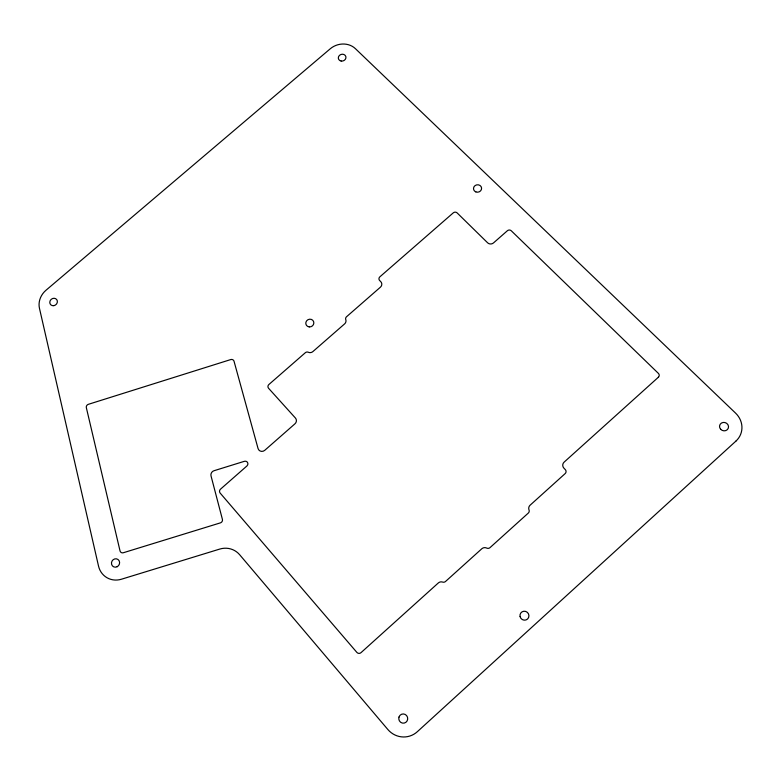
<?xml version="1.0" encoding="UTF-8"?>
<svg xmlns="http://www.w3.org/2000/svg" width="781" height="781" viewBox="0 0 781 781"><rect width="100%" height="100%" fill="white"/><g stroke="black" fill="none" stroke-linecap="round" stroke-linejoin="round"><path stroke-width="1.17" d="M735.956 441.07L417.357 731.69A21.556 20.804 77.7 0 1 387.854 729.513L239.669 554.744A20.101 19.252 -58.9 0 0 219.783 549.063L121.426 579.229A19.964 18.627 -57.4 0 1 98.523 566.088L39.46 308.319A18.48 16.606 -39.5 0 1 45.991 290.249L330.275 48.764A18.012 15.893 -17.6 0 1 355.365 48.627L735.595 413.139A21.165 19.554 19 0 1 735.956 441.07M658.363 377.243L564.097 462.157A4.471 4.286 15.7 0 0 563.96 468.219L565.239 469.547A2.987 2.86 16.2 0 1 565.151 473.598L530.114 505.2A4.481 4.344 20 0 0 529.02 509.934A2.987 2.899 20 0 1 528.288 513.088L490.009 547.627A2.987 2.929 26.2 0 1 486.729 548.086A4.481 4.403 28.4 0 0 481.799 548.77L445.531 581.474A2.978 2.948 45.4 0 1 442.632 582.079A4.481 4.432 50.4 0 0 438.287 582.987L361.017 652.643A3.026 2.958 -88.9 0 1 356.839 652.369L220.164 493.084A2.851 2.724 -47.6 0 1 220.535 489.14L246.923 465.974A2.831 2.704 -42.6 0 0 244.424 461.298L214.004 470.728A4.256 4.042 -45.8 0 0 211.036 475.932L222.4 519.336A2.87 2.743 -51.8 0 1 220.398 522.87L123.339 552.743A2.89 2.694 -56.4 0 1 120.02 550.859L86.34 407.672A2.763 2.538 -44.7 0 1 88.331 404.333L230.727 359.572A2.763 2.587 -33.9 0 1 234.036 361.261L258.052 448.528A4.237 4.051 -39.1 0 0 264.759 450.315L294.954 423.81A4.217 4.042 -32.9 0 0 295.413 418.02L268.586 388.284A2.782 2.636 -32.2 0 1 268.908 384.496L305.303 352.739A2.773 2.626 -26.3 0 1 308.349 352.26A4.159 3.934 -25.7 0 0 312.927 351.548L344.587 323.91A4.149 3.905 -21.1 0 0 345.768 319.605A2.763 2.607 -20.4 0 1 346.549 316.744L380.425 287.174A4.139 3.866 -16.7 0 0 380.777 281.668L379.634 280.496A2.753 2.577 -16.3 0 1 379.869 276.835L453.263 212.862A2.753 2.528 -10.1 0 1 457.139 212.91L487.617 242.803A4.178 3.866 -6.8 0 0 493.524 242.901L507.396 230.727A2.753 2.528 -5.5 0 1 511.282 230.785L658.373 373.367A2.939 2.733 12.4 0 1 658.363 377.243M520.087 616.6A4.549 4.413 44.1 0 0 527.526 619.05A4.549 4.413 44.1 0 0 525.74 611.445A4.549 4.413 44.1 0 0 520.087 616.6M398.993 717.056A4.627 4.461 77.7 0 0 404.158 723.099A4.627 4.461 77.7 0 0 406.569 715.533A4.627 4.461 77.7 0 0 398.993 717.056M117.16 566.723A4.276 3.993 -57.7 0 0 117.97 559.46A4.276 3.993 -57.7 0 0 111.488 562.75A4.276 3.993 -57.7 0 0 117.16 566.723M309.256 326.907A4.071 3.827 -24.5 0 0 313.552 321.44A4.071 3.827 -24.5 0 0 306.64 320.815A4.071 3.827 -24.5 0 0 309.256 326.907M475.854 191.901A4.061 3.71 -8.8 0 0 481.584 188.045A4.061 3.71 -8.8 0 0 475.199 185.517A4.061 3.71 -8.8 0 0 475.854 191.901M720.678 429.286A4.54 4.188 19.1 0 0 728.312 428.144A4.54 4.188 19.1 0 0 723.099 422.453A4.54 4.188 19.1 0 0 720.678 429.286M341.141 61.045A3.856 3.397 -17.6 0 0 345.827 56.535A3.856 3.397 -17.6 0 0 339.442 55.402A3.856 3.397 -17.6 0 0 341.141 61.045M53.83 305.664A3.954 3.554 -39.5 0 0 56.74 299.611A3.954 3.554 -39.5 0 0 50.169 300.714A3.954 3.554 -39.5 0 0 53.83 305.664"/></g></svg>
